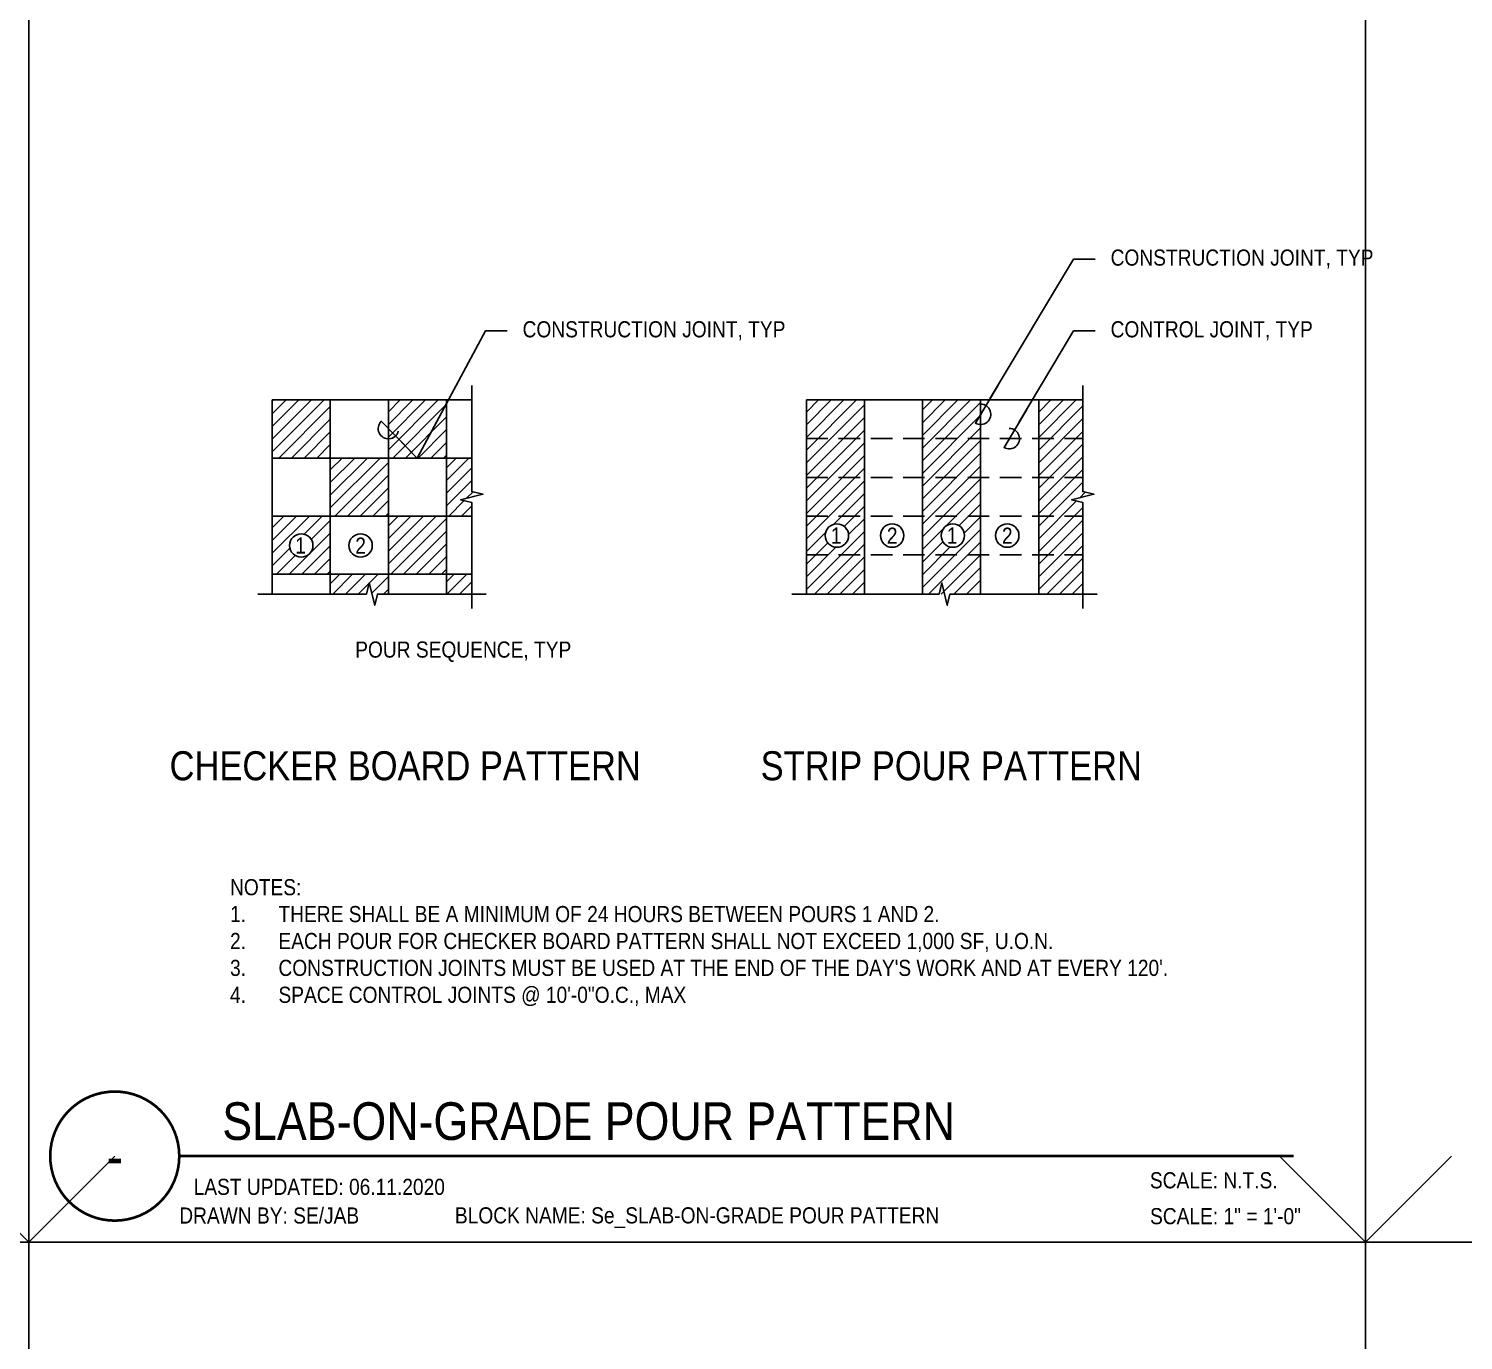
# Model space of a CAD drawing. Header units: inches. Extents: x -16404 to 14624, y -1591 to 16152.
# Drawn here: x -8941.9 to -8841.9, y 1503.4 to 1594.8 of the extents above; entities that cross this region are included whole.
import ezdxf
from ezdxf import colors
from ezdxf.entities.mleader import LeaderData, LeaderLine
from ezdxf.enums import TextEntityAlignment as Align
from ezdxf.math import Vec2, Vec3

# ---------------------------------------------------------------- set-up
doc = ezdxf.new("R2010")
doc.units = ezdxf.units.IN
doc.header["$LTSCALE"] = 24
doc.header["$MEASUREMENT"] = 0
doc.linetypes.add('HIDDEN4', pattern=[0.09375, 0.0625, -0.03125])
doc.layers.get('0').update_dxf_attribs({"linetype": 'CONTINUOUS'})
doc.layers.add('DESIGNER COMMENTS', color=221, linetype='CONTINUOUS', plot=False)
doc.layers.add('S-ANNO-GRID-NONPLOT', color=251, linetype='CONTINUOUS', plot=False)
for name, color, linetype in [('S-ANNO-DIMS', 2, 'CONTINUOUS'), ('S-ANNO-NOTE', 4, 'CONTINUOUS'), ('S-BREAK', 2, 'CONTINUOUS'), ('S-CONC', 4, 'CONTINUOUS'), ('S-TYP DETAIL BLOCKS', 1, 'CONTINUOUS')]:
    doc.layers.add(name, color=color, linetype=linetype)
doc.layers.add('S-HATCH1', color=1, linetype='CONTINUOUS', transparency=0.5)
doc.styles.add('Arial', font='arial.ttf', dxfattribs={"width": 0.85})
pattern_1 = [(45, (7926.664280722428, -2092.694977945995), (-0.4419417382415922, 0.4419417382415922), [])]

# ---------------------------------------------------------------- blocks, each defined once
blk = doc.blocks.new('*U555')
at = {"color": 0, "linetype": 'ByBlock'}
blk.add_lwpolyline([(10.63824033222045, 4.547473508864641e-13), (0.3785735647006732, 4.547473508864641e-13), (0.1892867823507913, -0.7783511929465021), (-0.1892867823507913, 0.7783511929465021), (-0.3785735646970352, 4.547473508864641e-13), (-10.63824033222045, 4.547473508864641e-13)], dxfattribs=at)
blk = doc.blocks.new('*U556')
at = {"color": 0, "linetype": 'ByBlock'}
blk.add_lwpolyline([(7.768012083732174, 4.547473508864641e-13), (0.3785735647006732, 4.547473508864641e-13), (0.1892867823507913, -0.7783511929465021), (-0.1892867823507913, 0.7783511929465021), (-0.3785735646970352, 4.547473508864641e-13), (-7.768012083732174, 4.547473508864641e-13)], dxfattribs=at)
blk = doc.blocks.new('ARROW-LOOP')
at = {"color": 0}
blk.add_lwpolyline([(-1.80643092716582, 4.547473508864641e-13), (0.5420998376011994, 4.547473508864641e-13, 1.317177028536598), (-0.4638054410929726, -0.2806363246950241)], format="xyb", dxfattribs=at)
blk = doc.blocks.new('*U290')
at = {"const_width": 0.1875}
for points in [[(-4.5, 1.695570592395378e-15, -1), (4.5, 1.479114197289397e-31, 3.732050807568883)], [(-4.5, 5.087936460698574e-16, 1), (4.5, 0, -3.732050807568883)]]:
    blk.add_lwpolyline(points, format="xyb", dxfattribs=at)
blk.add_lwpolyline([(4.5, 0), (82.20909887525067, 0)], dxfattribs=at)
blk.add_circle((0, 0), 4.5)
at = {"style": 'Arial', "width": 0.85}
for tag, p in [('DWG_TITLE_1', (7.5, 6.1875)), ('DWG_TITLE_2', (7.5, 2.4375))]:
    blk.add_attdef(tag, text='', height=2.625, dxfattribs=at).set_placement(p, align=Align.MIDDLE_LEFT)
blk.add_attdef('#', text='', height=3, dxfattribs=at).set_placement((0, 0), align=Align.MIDDLE_CENTER)
blk.add_attdef('SCALE', text='', height=1.125, dxfattribs=at).set_placement((81.08409887525067, -1.125), align=Align.TOP_RIGHT)
blk = doc.blocks.new('Se_SLAB-ON-GRADE POUR PATTERN')
at = {"layer": 'S-HATCH1'}
h = blk.add_hatch(dxfattribs=at)
h.set_pattern_fill('ANSI31', color=256, scale=5)
h.set_pattern_definition(pattern_1)
h.paths.add_polyline_path([(15.03140099558459, 52.72207378019721), (10.98140099558168, 52.72207378019721), (10.98140099558168, 48.67207378020157), (15.03140099558459, 48.67207378020157)])
h = blk.add_hatch(dxfattribs=at)
h.set_pattern_fill('ANSI31', color=256, scale=5)
h.set_pattern_definition(pattern_1)
h.paths.add_polyline_path([(23.13140099558314, 48.67207378020157), (23.13140099558314, 52.72207378019721), (19.0814009955875, 52.72207378019721), (19.0814009955875, 48.67207378020157)])
h = blk.add_hatch(dxfattribs=at)
h.set_pattern_fill('ANSI31', color=256, scale=5)
h.set_pattern_definition(pattern_1)
h.paths.add_polyline_path([(48.22237926448724, 39.18604961273286), (52.27237926449016, 39.18604961273286), (52.27237926449106, 52.72207378019721), (48.22237926448815, 52.72207378019721)])
edge = h.paths.add_edge_path(flags=16)
edge.add_arc((50.35619298676556, 43.26673285482593), 0.8163848303411101, 0, 360)
h = blk.add_hatch(dxfattribs=at)
h.set_pattern_fill('ANSI31', color=256, scale=5)
h.set_pattern_definition(pattern_1)
h.paths.add_polyline_path([(56.32237926449307, 39.18604961273286), (60.37237926449598, 39.18604961273286), (60.37237926449689, 52.72207378019721), (56.32237926449397, 52.72207378019721)])
edge = h.paths.add_edge_path(flags=16)
edge.add_arc((58.43808850589357, 43.26673285482593), 0.8163848303411101, 0, 360)
h = blk.add_hatch(dxfattribs=at)
h.set_pattern_fill('ANSI31', color=256, scale=5)
h.set_pattern_definition([(45, (7942.864280722433, -2092.694977945995), (-0.4419417382415922, 0.4419417382415922), [])])
h.paths.add_polyline_path([(67.49885992892723, 39.18604961273286), (67.49885992892814, 45.57548813176436), (66.72050873598346, 45.76477491411379), (68.27721112187282, 46.14334847881628), (67.49885992892814, 46.33263526116207), (67.49885992892905, 52.72207378019675), (64.42237926449343, 52.72207378019721), (64.42237926449252, 39.18604961273286)])
h = blk.add_hatch(dxfattribs=at)
h.set_pattern_fill('ANSI31', color=256, scale=5)
h.set_pattern_definition(pattern_1)
h.paths.add_polyline_path([(19.0814009955875, 44.62207378019866), (19.0814009955875, 48.67207378020157), (15.03140099558459, 48.67207378020157), (15.03140099558459, 44.62207378019866)])
h = blk.add_hatch(dxfattribs=at)
h.set_pattern_fill('ANSI31', color=256, scale=5)
h.set_pattern_definition(pattern_1)
h.paths.add_polyline_path([(24.89797281930896, 48.67207378020157), (23.13140099558314, 48.67207378020157), (23.13140099558314, 44.62207378019866), (24.89797281930805, 44.62207378019866), (24.89797281930805, 45.57548813176436), (24.11962162636155, 45.76477491411424), (25.67632401225455, 46.14334847881582), (24.89797281930896, 46.33263526116207)])
h = blk.add_hatch(dxfattribs=at)
h.set_pattern_fill('ANSI31', color=256, scale=5)
h.set_pattern_definition(pattern_1)
h.paths.add_polyline_path([(10.98140099558168, 40.57207378020303), (15.0314009955855, 40.57207378020348), (15.03140099558459, 44.62207378019866), (10.98140099558168, 44.62207378019866)])
edge = h.paths.add_edge_path(flags=16)
edge.add_arc((13.00656692143184, 42.57374552611782), 0.8163848303411101, 0, 360)
h = blk.add_hatch(dxfattribs=at)
h.set_pattern_fill('ANSI31', color=256, scale=5)
h.set_pattern_definition(pattern_1)
h.paths.add_polyline_path([(19.0814009955875, 40.57207378020303), (23.13140099558314, 40.57207378020303), (23.13140099558314, 44.62207378019866), (19.0814009955875, 44.62207378019866)])
h = blk.add_hatch(dxfattribs=at)
h.set_pattern_fill('ANSI31', color=256, scale=5)
h.set_pattern_definition(pattern_1)
h.paths.add_polyline_path([(17.75040012509453, 39.96440080567982), (18.12897368979611, 38.40769841978681), (18.31826047214236, 39.18604961273286), (19.0814009955875, 39.18604961273286), (19.0814009955875, 40.57207378020303), (15.03140099558459, 40.57207378020303), (15.03140099558459, 39.18604961273286), (17.56111334274465, 39.18604961273286)])
h = blk.add_hatch(dxfattribs=at)
h.set_pattern_fill('ANSI31', color=256, scale=5)
h.set_pattern_definition(pattern_1)
h.paths.add_polyline_path([(24.89797281930805, 40.57207378020303), (23.13140099558314, 40.57207378020303), (23.13140099558314, 39.18604961273286), (24.89797281930805, 39.18604961273286)])
at = {"layer": 'S-ANNO-DIMS'}
for points in [[(14.72866116820023, 35.31688981527168, 0, 0, 0), (16.45972992849511, 40.51821191308318, 0.45, 0, 0), (16.88603776462787, 41.79913409216442, 0, 0, 0)], [(16.4286611682046, 35.31688981527168, 0, 0, 0), (14.72866116820023, 35.31688981527168, 0, 0, 0), (13.38724795628605, 40.45214366361233, 0.45, 0, 0), (13.046054088446, 41.75831621903399, 0, 0, 0)]]:
    blk.add_lwpolyline(points, format="xyseb", dxfattribs=at)
at = {"layer": 'S-ANNO-NOTE'}
for centre in [(50.35619298676556, 43.26673285482593), (54.20770408507178, 43.26673285482593), (58.43808850589357, 43.26673285482593), (62.23299097939253, 43.26673285482593), (13.00656692143184, 42.57374552611782), (17.14383869090761, 42.57374552611782)]:
    blk.add_circle(centre, 0.8163848303411101, dxfattribs=at)
at = {"layer": 'S-BREAK'}
for points in [[(24.89797281930805, 38.18604961273286), (24.89797281930805, 45.57548813176436), (24.11962162636155, 45.76477491411424), (25.67632401225455, 46.14334847881582), (24.89797281930896, 46.33263526116207), (24.89797281930896, 53.72207378019721)], [(9.98140099558168, 39.18604961273286), (17.56111334274465, 39.18604961273286), (17.75040012509453, 39.96440080567982), (18.12897368979611, 38.40769841978681), (18.31826047214236, 39.18604961273286), (25.89797281930896, 39.18604961273286)]]:
    blk.add_lwpolyline(points, dxfattribs=at)
at = {"layer": 'S-CONC'}
for p, q in [((10.98140099558168, 52.72207378019721), (10.98140099558168, 39.18604961273286)), ((10.98140099558168, 52.72207378019721), (24.89797281930896, 52.72207378019721)), ((15.03140099558459, 52.72207378019721), (15.03140099558459, 39.18604961273286)), ((19.0814009955875, 52.72207378019721), (19.0814009955875, 39.18604961273286)), ((23.13140099558314, 52.72207378019721), (23.13140099558314, 39.18604961273286)), ((48.22237926448815, 52.72207378019721), (67.49885992892905, 52.72207378019721)), ((48.22237926448815, 52.72207378019721), (48.22237926448815, 39.18604961273286)), ((52.27237926449106, 52.72207378019721), (52.27237926449106, 39.18604961273286)), ((56.32237926449397, 52.72207378019721), (56.32237926449397, 39.18604961273286)), ((60.37237926448961, 52.72207378019721), (60.37237926448961, 39.18604961273286)), ((64.42237926449252, 52.72207378019721), (64.42237926449252, 39.18604961273286)), ((10.98140099558168, 48.67207378020157), (24.89797281930896, 48.67207378020157)), ((10.98140099558168, 44.62207378019866), (24.89797281930805, 44.62207378019866)), ((10.98140099558168, 40.57207378020303), (24.89797281930805, 40.57207378020303))]:
    blk.add_line(p, q, dxfattribs=at)
at = {"layer": 'S-CONC', "linetype": 'HIDDEN4'}
for p, q in [((48.22237926448815, 50.02207378020012), (67.49885992892905, 50.02207378020012)), ((48.22237926448815, 47.32207378020303), (67.49885992892905, 47.32207378020303)), ((48.22237926448815, 44.62207378019866), (67.49885992892905, 44.62207378019866)), ((48.22237926448815, 41.92207378020157), (67.49885992892905, 41.92207378020157))]:
    blk.add_line(p, q, dxfattribs=at)
at = {"layer": 'S-BREAK'}
for name, p, rotation in [('*U556', (67.49885992892814, 45.95406169646503), 270), ('*U555', (57.8606195967086, 39.18604961273331), 180)]:
    blk.add_blockref(name, p, dxfattribs=dict(at, rotation=rotation))
at = {"layer": 'DESIGNER COMMENTS', "char_height": 1.125, "style": 'Arial'}
for s, insert, width, attachment_point in [('\\A1;LAST UPDATED: 06.11.2020', (5.49983877064642, -1.581014512989896), 17.47096606412005, 1), ('\\A1;DRAWN BY: SE/JAB', (4.49983877064642, -3.581014512989896), 12.48489853342428, 1), ('\\A1;BLOCK NAME: Se_SLAB-ON-GRADE POUR PATTERN', (40.60454943736204, -4.294642857408689), 33.67699010914051, 5), ('\\A1;SCALE: 1{\\H1x;" = 1\'-0"}', (82.70909887498692, -3.625000000266027), 19.68744999823992, 3)]:
    blk.add_mtext(s, dxfattribs=dict(at, insert=insert, width=width, attachment_point=attachment_point))
at = {"layer": 'S-ANNO-NOTE', "style": 'Arial', "width": 0.85}
for s, p in [('1', (12.95293283986121, 42.57374552611782)), ('2', (17.14383869090398, 42.57374552611782)), ('1', (50.30255890519493, 43.26673285482593)), ('2', (54.20770408506814, 43.26673285482593)), ('1', (58.38445442431566, 43.26673285482593)), ('2', (62.23299097938889, 43.26673285482593))]:
    blk.add_text(s, height=1.125, dxfattribs=at).set_placement(p, align=Align.MIDDLE)
blk.add_text('POUR SEQUENCE, TYP', height=1.125, dxfattribs=at).set_placement((16.76616116819514, 35.31688981527168), align=Align.MIDDLE_LEFT)
at = {"layer": 'S-ANNO-NOTE', "color": 6, "style": 'Arial', "width": 0.85}
for s, p in [('CHECKER BOARD PATTERN', (20.25321721417731, 26.20260591803435)), ('STRIP POUR PATTERN', (58.32963377744909, 26.20260591803435))]:
    blk.add_text(s, height=2.024999999999999, dxfattribs=at).set_placement(p, align=Align.CENTER)
at = {"layer": 'S-ANNO-NOTE', "insert": (8.039764084877788, 10.4590677178644), "char_height": 1.125, "width": 68.93943934958541, "attachment_point": 7, "style": 'Arial'}
blk.add_mtext('NOTES:\\P\\pi-3.375,l3.375,t3.375;1.^ITHERE SHALL BE A MINIMUM OF 24 HOURS BETWEEN POURS 1 AND 2.\\P2.^IEACH POUR FOR CHECKER BOARD PATTERN SHALL NOT EXCEED 1,000 SF, U.O.N.\\P3.^ICONSTRUCTION JOINTS MUST BE USED AT THE END OF THE DAY\'S WORK AND AT EVERY 120\'.\\P4.^ISPACE CONTROL JOINTS @ 10\'-0"O.C., MAX ', dxfattribs=at)
at = {"layer": 'S-ANNO-NOTE'}
ml = blk.add_multileader_mtext('Standard', dxfattribs=at)
ml.set_content('CONSTRUCTION JOINT, TYP', color=4, style='Arial')
ml.set_leader_properties(color=2)
ml.set_arrow_properties(name='ARROW-LOOP')
ml.build(insert=Vec2(0, 0))
ml.multileader.update_dxf_attribs({"dogleg_length": 0.36, "arrow_head_size": 1.3125, "scale": 12})
ctx = ml.context
ctx.base_point, ctx.scale, ctx.char_height, ctx.arrow_head_size, ctx.landing_gap_size, ctx.plane_origin = Vec3(68.3576606387278, 62.53679240596148), 12, 1.125, 1.3125, 1.08, Vec3(27.15087499551373, 344.8716142520216)
notes = []
notes.append((ctx, [(0, (1, 1, 0), (66.8576606387278, 62.53679240596148), (1, 0), 1.500000000000007, [(0, [(60.37237926448961, 51.72207378019721)], 0, [])])]))
ctx.mtext.insert, ctx.mtext.width, ctx.mtext.flow_direction = Vec3(69.43766063872779, 63.21056457512928), 10.66241388130969, 5
ml = blk.add_multileader_mtext('Standard', dxfattribs=at)
ml.set_content('CONSTRUCTION JOINT, TYP', color=4, style='Arial')
ml.set_leader_properties(color=2)
ml.set_arrow_properties(name='ARROW-LOOP')
ml.build(insert=Vec2(0, 0))
ml.multileader.update_dxf_attribs({"dogleg_length": 0.36, "arrow_head_size": 1.3125, "scale": 12})
ctx = ml.context
ctx.base_point, ctx.scale, ctx.char_height, ctx.arrow_head_size, ctx.landing_gap_size, ctx.plane_origin = Vec3(27.3576606387278, 57.53679240596148), 12, 1.125, 1.3125, 1.08, Vec3(-12.84912500448627, 344.8716142520216)
notes.append((ctx, [(0, (1, 1, 0), (25.85766063872779, 57.53679240596148), (1, 0), 1.500000000000007, [(1, [(19.0814009955875, 50.72207378019721), (21.0814009955875, 48.67207378020157)], 0, [])])]))
ctx.mtext.insert, ctx.mtext.width, ctx.mtext.flow_direction = Vec3(28.4376606387278, 58.21056457512928), 10.66241388130969, 5
ml = blk.add_multileader_mtext('Standard', dxfattribs=at)
ml.set_content('CONTROL JOINT, TYP', color=4, style='Arial')
ml.set_leader_properties(color=2)
ml.set_arrow_properties(name='ARROW-LOOP')
ml.build(insert=Vec2(0, 0))
ml.multileader.update_dxf_attribs({"dogleg_length": 0.36, "arrow_head_size": 1.3125, "scale": 12})
ctx = ml.context
ctx.base_point, ctx.scale, ctx.char_height, ctx.arrow_head_size, ctx.landing_gap_size, ctx.plane_origin = Vec3(68.3576606387278, 57.53679240596148), 12, 1.125, 1.3125, 1.08, Vec3(27.15087499551373, 339.8716142520216)
notes.append((ctx, [(0, (1, 1, 0), (66.8576606387278, 57.53679240596148), (1, 0), 1.500000000000007, [(0, [(62.37237926448961, 50.02207378020012)], 0, [])])]))
ctx.mtext.insert, ctx.mtext.width, ctx.mtext.flow_direction = Vec3(69.43766063872779, 58.21056457512928), 7.46556446111869, 5
for ctx, leaders in notes:
    for number, flags, end, landing, length, lines in leaders:
        leader = LeaderData()
        leader.index, (leader.has_last_leader_line, leader.has_dogleg_vector, leader.attachment_direction) = number, flags
        leader.last_leader_point, leader.dogleg_vector, leader.dogleg_length = Vec3(end), Vec3(landing), length
        for number, points, colour, breaks in lines:
            line = LeaderLine()
            line.index, line.vertices, line.color, line.breaks = number, Vec3.list(points), colors.encode_raw_color(colour), breaks
            leader.lines.append(line)
        ctx.leaders.append(leader)
blk = doc.blocks.new('Se_SLAB CONTROL JOINT')
at = {"layer": 'S-ANNO-NOTE'}
ml = blk.add_multileader_mtext('Standard', dxfattribs=at)
ml.set_content('\\A1;{\\C256;REINFORCING STEEL \\P(#4 BARS @12"O.C. CENTERED IN SLAB, HOOK AT SLAB EDGE)}', color=4, style='Arial')
ml.set_leader_properties(color=2)
ml.build(insert=Vec2(0, 0))
ml.multileader.update_dxf_attribs({"dogleg_length": 0.36, "arrow_head_size": 1.3125, "scale": 12})
ctx = ml.context
ctx.base_point, ctx.scale, ctx.char_height, ctx.arrow_head_size, ctx.landing_gap_size, ctx.plane_origin, ctx.plane_x_axis, ctx.plane_y_axis = Vec3(1.795840071731753, 65.6334817180832), 12, 1.125, 1.3125, 1.08, Vec3(55.77081568475114, 365.3913212586685), Vec3(1, -8.411709486180694e-17), Vec3(8.411709486180694e-17, 1)
ctx.text_align_type = 2
notes = []
notes.append((ctx, [(0, (1, 1, 0), (25.54948348919424, 65.6334817180832), (-1, 8.411709486180693e-17), 1.500000000000007, [(0, [(37.62846210974385, 48.12105783022616)], 0, [])])]))
ctx.mtext.insert, ctx.mtext.text_direction, ctx.mtext.width, ctx.mtext.alignment, ctx.mtext.flow_direction = Vec3(22.96948348919432, 66.36135518329456), Vec3(1, -8.411709486180694e-17), 20.81009711858468, 3, 5
ml = blk.add_multileader_mtext('Standard', dxfattribs=at)
ml.set_content('\\A1;{\\C256;CONCRETE SLAB-ON-GRADE, THICKNESS "T" PER PLAN}', color=4, style='Arial')
ml.set_leader_properties(color=2)
ml.build(insert=Vec2(0, 0))
ml.multileader.update_dxf_attribs({"dogleg_length": 0.36, "arrow_head_size": 1.3125, "scale": 12})
ctx = ml.context
ctx.base_point, ctx.scale, ctx.char_height, ctx.arrow_head_size, ctx.landing_gap_size, ctx.plane_origin, ctx.plane_x_axis, ctx.plane_y_axis = Vec3(2.776224621527117, 58.52838506046828), 12, 1.125, 1.3125, 1.08, Vec3(55.77081568475114, 358.2862246010536), Vec3(1, -8.411709486180694e-17), Vec3(8.411709486180694e-17, 1)
ctx.text_align_type = 2
notes.append((ctx, [(0, (1, 1, 0), (25.54948348919424, 58.52838506046828), (-1, 8.411709486180693e-17), 1.500000000000007, [(0, [(31.08968223659031, 50.49605783022344)], 0, [])])]))
ctx.mtext.insert, ctx.mtext.text_direction, ctx.mtext.width, ctx.mtext.alignment, ctx.mtext.flow_direction = Vec3(22.9694834891925, 59.10047748884472), Vec3(1, -8.411709486180694e-17), 20.060018564465, 3, 5
ml = blk.add_multileader_mtext('Standard', dxfattribs=at)
ml.set_content('\\A1;{\\C256;WATERPROOFING WHERE OCCURS, BY OTHERS}', color=4, style='Arial')
ml.set_leader_properties(color=2)
ml.build(insert=Vec2(0, 0))
ml.multileader.update_dxf_attribs({"dogleg_length": 0.36, "arrow_head_size": 1.3125, "scale": 12})
ctx = ml.context
ctx.base_point, ctx.scale, ctx.char_height, ctx.arrow_head_size, ctx.landing_gap_size, ctx.plane_origin, ctx.plane_x_axis, ctx.plane_y_axis = Vec3(4.685463195879091, 29.81124884731207), 12, 1.125, 1.3125, 1.08, Vec3(14.37080814452202, 328.7854106540126), Vec3(1, -8.411709486180694e-17), Vec3(8.411709486180694e-17, 1)
ctx.text_align_type = 2
notes.append((ctx, [(1, (1, 1, 0), (25.54948348919424, 29.81124884731207), (-1, 8.411709486180696e-17), 1.500000000000007, [(0, [(33.70750250596029, 45.99605783022344)], 0, [])])]))
ctx.mtext.insert, ctx.mtext.text_direction, ctx.mtext.width, ctx.mtext.alignment, ctx.mtext.flow_direction = Vec3(22.9694834891925, 30.48502101647955), Vec3(1, -8.411709486180694e-17), 21.76763205467373, 3, 5
for ctx, leaders in notes:
    for number, flags, end, landing, length, lines in leaders:
        leader = LeaderData()
        leader.index, (leader.has_last_leader_line, leader.has_dogleg_vector, leader.attachment_direction) = number, flags
        leader.last_leader_point, leader.dogleg_vector, leader.dogleg_length = Vec3(end), Vec3(landing), length
        for number, points, colour, breaks in lines:
            line = LeaderLine()
            line.index, line.vertices, line.color, line.breaks = number, Vec3.list(points), colors.encode_raw_color(colour), breaks
            leader.lines.append(line)
        ctx.leaders.append(leader)
blk = doc.blocks.new('Se_MAT SLAB CONSTRUCTION JOINT')
at = {"layer": 'S-ANNO-NOTE'}
ml = blk.add_multileader_mtext('Standard', dxfattribs=at)
ml.set_content('\\A1;{\\C256;CONCRETE MAT SLAB w/ REINFORCING PER PLAN}', color=4, style='Arial')
ml.set_leader_properties(color=2)
ml.build(insert=Vec2(0, 0))
ml.multileader.update_dxf_attribs({"dogleg_length": 0.36, "arrow_head_size": 1.3125, "scale": 12})
ctx = ml.context
ctx.base_point, ctx.scale, ctx.char_height, ctx.arrow_head_size, ctx.landing_gap_size, ctx.plane_origin = Vec3(5.747296573714546, 65.4801940346465), 12, 1.125, 1.3125, 1.08, Vec3(52.22943862893317, 366.815015880708)
ctx.text_align_type = 2
notes = []
notes.append((ctx, [(0, (1, 1, 0), (25.52265298572001, 65.4801940346465), (-1, 0), 1.500000000000007, [(0, [(27.54830518076869, 59.02484910987687)], 0, [])])]))
ctx.mtext.insert, ctx.mtext.width, ctx.mtext.alignment, ctx.mtext.flow_direction = Vec3(22.94265298572009, 66.05228646302294), 16.23162431787176, 3, 5
for ctx, leaders in notes:
    for number, flags, end, landing, length, lines in leaders:
        leader = LeaderData()
        leader.index, (leader.has_last_leader_line, leader.has_dogleg_vector, leader.attachment_direction) = number, flags
        leader.last_leader_point, leader.dogleg_vector, leader.dogleg_length = Vec3(end), Vec3(landing), length
        for number, points, colour, breaks in lines:
            line = LeaderLine()
            line.index, line.vertices, line.color, line.breaks = number, Vec3.list(points), colors.encode_raw_color(colour), breaks
            leader.lines.append(line)
        ctx.leaders.append(leader)

msp = doc.modelspace()

# ---------------------------------------------------------------- linework, layer by layer
at = {"layer": 'S-ANNO-GRID-NONPLOT'}
for p, q in [((-8941.94960038468, 1510.198523639695), (-8941.94960038468, 1602.198523639695)), ((-8848.74050150943, 1510.198523639695), (-8848.74050150943, 1602.198523639695)), ((-8941.949600384676, 1510.198523639693), (-8947.949600384942, 1516.198523639959)), ((-8941.94960038468, 1510.198523639695), (-8935.949600384414, 1516.198523639961)), ((-8848.74050150943, 1510.198523639695), (-8854.740501509692, 1516.198523639961)), ((-8848.74050150943, 1510.198523639695), (-8842.740501509164, 1516.198523639961)), ((-9035.15869925993, 1510.198523639693), (-8941.949600384676, 1510.198523639693)), ((-8941.94960038468, 1510.198523639695), (-8848.74050150943, 1510.198523639695)), ((-8941.94960038468, 1418.198523639694), (-8941.94960038468, 1510.198523639695)), ((-8848.74050150943, 1510.198523639695), (-8755.531402634177, 1510.198523639695)), ((-8848.74050150943, 1418.198523639695), (-8848.74050150943, 1510.198523639695))]:
    msp.add_line(p, q, dxfattribs=at)

# ---------------------------------------------------------------- block references
at = {"layer": 'S-ANNO-NOTE'}
msp.add_blockref('*U290', (-8935.949600384414, 1516.198523639963), dxfattribs=at).add_auto_attribs({'#': '-', 'DWG_TITLE_2': 'SLAB-ON-GRADE POUR PATTERN', 'SCALE': 'SCALE: N.T.S.'})
at = {"layer": 'S-TYP DETAIL BLOCKS'}
for name, p in [('Se_MAT SLAB CONSTRUCTION JOINT', (-8749.531402633915, 1516.198523639961)), ('Se_SLAB CONTROL JOINT', (-8656.322303758927, 1516.17546356067)), ('Se_SLAB-ON-GRADE POUR PATTERN', (-8935.949600384418, 1516.198523639964))]:
    msp.add_blockref(name, p, dxfattribs=at)

doc.saveas('drawing.dxf')
